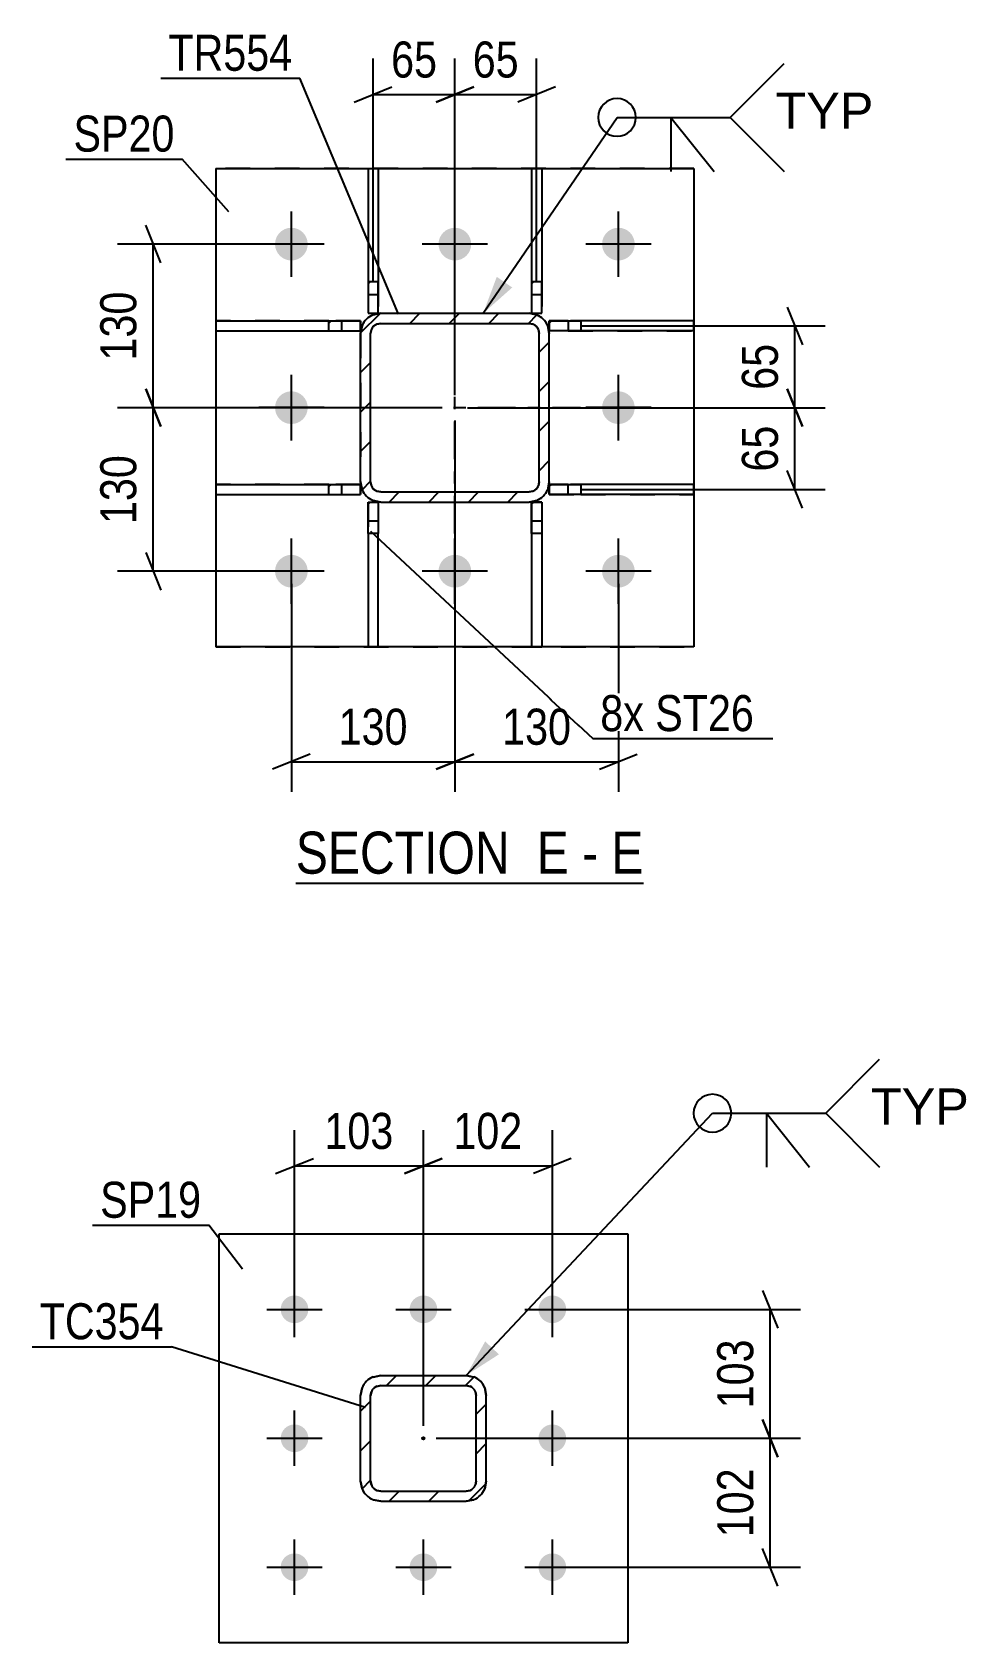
# Model space of a CAD drawing. Header units: millimetres. Extents: x -857 to 332, y -866 to -25.
# Drawn here: x -16.9 to 57.6, y -290.4 to -162.3 of the extents above; entities that cross this region are included whole.
import ezdxf

# ---------------------------------------------------------------- set-up
doc = ezdxf.new("R2010")
doc.units = ezdxf.units.MM
doc.linetypes.add('DXK_LINE_DOT2', pattern=[3.9198, 1.9599, -1.9599])
doc.linetypes.add('DXK_LINE_DOT3', pattern=[5.9187, 2.979, -0.9799, 0.9799, -0.9799])
doc.styles.add('Arial', font='ARIAL.TTF', dxfattribs={"height": 0.2})
doc.styles.add('Arial Narrow', font='ARIALN.TTF', dxfattribs={"height": 0.2})

# ---------------------------------------------------------------- blocks, each defined once
blk = doc.blocks.new('Unknown-570388934-16 - 6160')
at = {"color": 6, "linetype": 'Continuous'}
blk.add_line((4.06, -229.97), (31.71, -229.97), dxfattribs=at)
at = {"color": 0, "linetype": 'Continuous'}
for points in [[(22.17, -229.22), (22.17, -225.72), (4.06, -225.72), (4.06, -229.22)], [(25.78, -229.22), (25.78, -225.72), (23.22, -225.72), (23.22, -229.22)], [(28.1, -229.22), (28.1, -225.72), (26.83, -225.72), (26.83, -229.22)], [(31.71, -229.22), (31.71, -225.72), (29.15, -225.72), (29.15, -229.22)]]:
    blk.add_wipeout(points, dxfattribs=at)
at = {"color": 7, "linetype": 'Continuous', "style": 'Arial Narrow'}
for s, p in [('SECTION ', (4.06, -229.22)), ('E', (23.22, -229.22)), ('E', (29.15, -229.22)), ('-', (26.83, -229.22))]:
    blk.add_text(s, height=3.34, dxfattribs=at).set_placement(p)
blk = doc.blocks.new('Part-570388934-6296 - 6160')
at = {"linetype": 'Continuous'}
h = blk.add_hatch(dxfattribs=at)
h.set_pattern_fill('', scale=0.7, style=0, pattern_type=0)
h.set_pattern_definition([(45, (9.2119, -199.0844), (-1.5715, 1.5715), [])])
h.paths.add_polyline_path([(6.7, -199.08), (9.21, -199.08), (9.21, -198.28), (6.7, -198.28)])
at = {"color": 2, "linetype": 'Continuous'}
for p, q in [((-2.29, -198.28), (6.7, -198.28)), ((-2.29, -198.28), (-2.29, -199.08)), ((6.7, -198.28), (9.21, -198.28)), ((6.7, -199.08), (6.7, -198.28)), ((9.21, -198.28), (9.21, -198.28)), ((9.21, -199.08), (9.21, -198.28)), ((-2.29, -199.08), (6.7, -199.08)), ((6.7, -199.08), (9.21, -199.08)), ((9.21, -199.08), (9.21, -199.08))]:
    blk.add_line(p, q, dxfattribs=at)
at = {"color": 7, "linetype": 'DXK_LINE_DOT2'}
for p, q in [((6.7, -198.28), (-2.29, -198.28)), ((9.21, -198.28), (6.7, -198.28)), ((7.71, -199.08), (7.71, -198.28)), ((9.21, -198.28), (9.21, -199.08)), ((9.21, -198.28), (9.21, -198.28)), ((-2.29, -199.08), (7.71, -199.08)), ((7.71, -199.08), (9.21, -199.08))]:
    blk.add_line(p, q, dxfattribs=at)
blk = doc.blocks.new('Part-570388934-6270 - 6160')
at = {"linetype": 'Continuous'}
h = blk.add_hatch(dxfattribs=at)
h.set_pattern_fill('', scale=0.7, style=0, pattern_type=0)
h.set_pattern_definition([(45, (10.6122, -184.6844), (-1.5715, 1.5715), [])])
h.paths.add_polyline_path([(9.81, -184.68), (10.61, -184.68), (10.61, -182.18), (9.81, -182.18)])
at = {"color": 2, "linetype": 'Continuous'}
for p, q in [((9.81, -173.18), (9.81, -182.18)), ((9.81, -173.18), (10.61, -173.18)), ((10.61, -173.18), (10.61, -182.18)), ((9.81, -182.18), (9.81, -184.68)), ((10.61, -182.18), (9.81, -182.18)), ((10.61, -184.68), (10.61, -182.18)), ((9.81, -184.68), (9.81, -184.68)), ((9.81, -184.68), (10.61, -184.68)), ((10.61, -184.68), (10.61, -184.68))]:
    blk.add_line(p, q, dxfattribs=at)
at = {"color": 7, "linetype": 'DXK_LINE_DOT2'}
for p, q in [((9.81, -182.18), (9.81, -184.68)), ((10.61, -182.18), (10.61, -184.68)), ((9.81, -183.18), (10.61, -183.18)), ((9.81, -184.68), (10.61, -184.68))]:
    blk.add_line(p, q, dxfattribs=at)
blk = doc.blocks.new('Part-570388934-6250 - 6160')
at = {"linetype": 'Continuous'}
h = blk.add_hatch(dxfattribs=at)
h.set_pattern_fill('', scale=0.7, style=0, pattern_type=0)
h.set_pattern_definition([(45, (9.3337, -198.6967), (-1.57154, 1.57154), [])])
h.paths.add_polyline_path([(9.21, -198.08), (9.33, -198.7), (9.68, -199.22), (10.2, -199.56), (10.81, -199.68), (22.61, -199.68), (23.22, -199.56), (23.74, -199.22), (24.09, -198.7), (24.21, -198.08), (24.21, -186.28), (24.09, -185.67), (23.74, -185.15), (23.22, -184.81), (22.61, -184.68), (10.81, -184.68), (10.2, -184.81), (9.68, -185.15), (9.33, -185.67), (9.21, -186.28)])
h.paths.add_polyline_path([(10.01, -186.28), (10.07, -185.98), (10.25, -185.72), (10.51, -185.55), (10.81, -185.48), (22.61, -185.48), (22.92, -185.55), (23.18, -185.72), (23.35, -185.98), (23.41, -186.28), (23.41, -198.08), (23.35, -198.39), (23.18, -198.65), (22.92, -198.82), (22.61, -198.88), (10.81, -198.88), (10.51, -198.82), (10.25, -198.65), (10.07, -198.39), (10.01, -198.08)])
at = {"color": 7, "linetype": 'DXK_LINE_DOT3'}
for p, q in [((16.71, -202.18), (16.71, -182.18)), ((6.71, -192.18), (26.71, -192.18))]:
    blk.add_line(p, q, dxfattribs=at)
at = {"color": 7, "linetype": 'DXK_LINE_DOT2'}
for p, q in [((10.2, -184.81), (10.81, -184.68)), ((10.81, -185.48), (10.51, -185.55)), ((10.81, -184.68), (22.61, -184.68)), ((10.81, -185.48), (22.61, -185.48)), ((22.61, -184.68), (23.22, -184.81)), ((22.92, -185.55), (22.61, -185.48)), ((9.21, -186.28), (9.33, -185.67)), ((9.21, -186.28), (9.21, -198.08)), ((10.07, -185.98), (10.01, -186.28)), ((10.01, -198.08), (10.01, -186.28)), ((23.41, -186.28), (23.35, -185.98)), ((23.41, -198.08), (23.41, -186.28)), ((24.09, -185.67), (24.21, -186.28)), ((24.21, -198.08), (24.21, -186.28)), ((9.33, -198.7), (9.21, -198.08)), ((10.01, -198.08), (10.07, -198.39)), ((23.35, -198.39), (23.41, -198.08)), ((24.21, -198.08), (24.09, -198.7)), ((10.81, -199.68), (10.2, -199.56)), ((10.51, -198.82), (10.81, -198.88)), ((10.81, -198.88), (22.61, -198.88)), ((10.81, -199.68), (22.61, -199.68)), ((22.61, -198.88), (22.92, -198.82)), ((23.22, -199.56), (22.61, -199.68))]:
    blk.add_line(p, q, dxfattribs=at)
at = {"color": 2, "linetype": 'Continuous'}
for p, q in [((10.81, -184.68), (10.2, -184.81)), ((10.51, -185.55), (10.81, -185.48)), ((10.81, -184.68), (10.81, -184.68)), ((10.81, -184.68), (22.61, -184.68)), ((10.81, -185.48), (10.81, -185.48)), ((10.81, -185.48), (22.61, -185.48)), ((22.61, -184.68), (22.61, -184.68)), ((23.22, -184.81), (22.61, -184.68)), ((22.61, -185.48), (22.61, -185.48)), ((22.61, -185.48), (22.92, -185.55)), ((9.33, -185.67), (9.21, -186.28)), ((9.21, -186.28), (9.21, -186.28)), ((9.21, -198.08), (9.21, -186.28)), ((10.01, -186.28), (10.07, -185.98)), ((10.01, -186.28), (10.01, -186.28)), ((10.01, -198.08), (10.01, -186.28)), ((23.35, -185.98), (23.41, -186.28)), ((23.41, -186.28), (23.41, -186.28)), ((23.41, -198.08), (23.41, -186.28)), ((24.21, -186.28), (24.09, -185.67)), ((24.21, -186.28), (24.21, -186.28)), ((24.21, -198.08), (24.21, -186.28)), ((9.21, -198.08), (9.21, -198.08)), ((9.21, -198.08), (9.33, -198.7)), ((10.01, -198.08), (10.01, -198.08)), ((10.07, -198.39), (10.01, -198.08)), ((23.41, -198.08), (23.35, -198.39)), ((23.41, -198.08), (23.41, -198.08)), ((24.09, -198.7), (24.21, -198.08)), ((24.21, -198.08), (24.21, -198.08)), ((10.2, -199.56), (10.81, -199.68)), ((10.81, -198.88), (10.51, -198.82)), ((10.81, -198.88), (10.81, -198.88)), ((10.81, -198.88), (22.61, -198.88)), ((10.81, -199.68), (10.81, -199.68)), ((10.81, -199.68), (22.61, -199.68)), ((22.92, -198.82), (22.61, -198.88)), ((22.61, -198.88), (22.61, -198.88)), ((22.61, -199.68), (23.22, -199.56)), ((22.61, -199.68), (22.61, -199.68))]:
    blk.add_line(p, q, dxfattribs=at)
at = {"color": 7, "linetype": 'DXK_LINE_DOT2'}
for centre, radius, start, end in [((10.81, -186.28), 1.6, 112.5, 157.5), ((10.81, -186.28), 0.8, 112.5, 157.5), ((22.61, -186.28), 0.8, 22.5, 67.5), ((22.61, -186.28), 1.6, 22.5, 67.5), ((10.81, -198.08), 0.8, 202.5, 247.5), ((22.61, -198.08), 0.8, 292.5, 337.5), ((10.81, -198.08), 1.6, 202.5, 247.5), ((22.61, -198.08), 1.6, 292.5, 337.5)]:
    blk.add_arc(centre, radius, start, end, dxfattribs=at)
at = {"color": 2, "linetype": 'Continuous'}
for centre, radius, start, end in [((10.81, -186.28), 1.6, 112.5, 157.5), ((10.81, -186.28), 0.8, 112.5, 157.5), ((22.61, -186.28), 0.8, 22.5, 67.5), ((22.61, -186.28), 1.6, 22.5, 67.5), ((10.81, -198.08), 0.8, 202.5, 247.5), ((22.61, -198.08), 0.8, 292.5, 337.5), ((10.81, -198.08), 1.6, 202.5, 247.5), ((22.61, -198.08), 1.6, 292.5, 337.5)]:
    blk.add_arc(centre, radius, start, end, dxfattribs=at)
blk = doc.blocks.new('Part-570388934-6260 - 6160')
at = {"linetype": 'Continuous'}
h = blk.add_hatch(dxfattribs=at)
h.set_pattern_fill('', scale=0.7, style=0, pattern_type=0)
h.set_pattern_definition([(45, (10.6122, -202.1925), (-1.5715, 1.5715), [])])
h.paths.add_polyline_path([(9.81, -202.19), (10.61, -202.19), (10.61, -199.68), (9.81, -199.68)])
at = {"color": 2, "linetype": 'Continuous'}
for p, q in [((9.81, -199.68), (9.81, -199.68)), ((9.81, -202.19), (9.81, -199.68)), ((9.81, -199.68), (10.61, -199.68)), ((10.61, -199.68), (10.61, -199.68)), ((10.61, -199.68), (10.61, -202.19)), ((9.81, -202.19), (9.81, -211.18)), ((10.61, -202.19), (9.81, -202.19)), ((10.61, -211.18), (10.61, -202.19)), ((9.81, -211.18), (10.61, -211.18))]:
    blk.add_line(p, q, dxfattribs=at)
at = {"color": 7, "linetype": 'DXK_LINE_DOT2'}
for p, q in [((9.81, -199.68), (9.81, -202.19)), ((9.81, -199.68), (10.61, -199.68)), ((10.61, -199.68), (10.61, -202.19)), ((9.81, -201.18), (10.61, -201.18))]:
    blk.add_line(p, q, dxfattribs=at)
blk = doc.blocks.new('Part-570388934-6265 - 6160')
at = {"linetype": 'Continuous'}
h = blk.add_hatch(dxfattribs=at)
h.set_pattern_fill('', scale=0.7, style=0, pattern_type=0)
h.set_pattern_definition([(45, (23.6116, -202.1925), (-1.5715, 1.5715), [])])
h.paths.add_polyline_path([(22.81, -202.19), (23.61, -202.19), (23.61, -199.68), (22.81, -199.68)])
at = {"color": 2, "linetype": 'Continuous'}
for p, q in [((22.81, -199.68), (22.81, -199.68)), ((22.81, -202.19), (22.81, -199.68)), ((22.81, -199.68), (23.61, -199.68)), ((23.61, -199.68), (23.61, -199.68)), ((23.61, -199.68), (23.61, -202.19)), ((22.81, -202.19), (22.81, -211.18)), ((23.61, -202.19), (22.81, -202.19)), ((23.61, -202.19), (23.61, -211.18)), ((22.81, -211.18), (23.61, -211.18))]:
    blk.add_line(p, q, dxfattribs=at)
at = {"color": 7, "linetype": 'DXK_LINE_DOT2'}
for p, q in [((23.61, -199.68), (22.81, -199.68)), ((22.81, -199.68), (22.81, -201.18)), ((23.61, -199.68), (23.61, -202.19)), ((22.81, -201.18), (23.61, -201.18)), ((22.81, -201.18), (22.81, -202.19))]:
    blk.add_line(p, q, dxfattribs=at)
blk = doc.blocks.new('Part-570388934-6275 - 6160')
at = {"linetype": 'Continuous'}
h = blk.add_hatch(dxfattribs=at)
h.set_pattern_fill('', scale=0.7, style=0, pattern_type=0)
h.set_pattern_definition([(45, (23.6116, -184.6844), (-1.5715, 1.5715), [])])
h.paths.add_polyline_path([(22.81, -184.68), (23.61, -184.68), (23.61, -182.18), (22.81, -182.18)])
at = {"color": 2, "linetype": 'Continuous'}
for p, q in [((22.81, -173.18), (22.81, -182.18)), ((22.81, -173.18), (23.61, -173.18)), ((23.61, -173.18), (23.61, -182.18)), ((22.81, -182.18), (22.81, -184.68)), ((23.61, -182.18), (22.81, -182.18)), ((23.61, -184.68), (23.61, -182.18)), ((22.81, -184.68), (22.81, -184.68)), ((22.81, -184.68), (23.61, -184.68)), ((23.61, -184.68), (23.61, -184.68))]:
    blk.add_line(p, q, dxfattribs=at)
at = {"color": 7, "linetype": 'DXK_LINE_DOT2'}
for p, q in [((22.81, -182.18), (22.81, -184.68)), ((23.61, -182.18), (23.61, -184.68)), ((22.81, -183.18), (23.61, -183.18)), ((22.81, -184.68), (23.61, -184.68))]:
    blk.add_line(p, q, dxfattribs=at)
blk = doc.blocks.new('Part-570388934-6301 - 6160')
at = {"linetype": 'Continuous'}
h = blk.add_hatch(dxfattribs=at)
h.set_pattern_fill('', scale=0.7, style=0, pattern_type=0)
h.set_pattern_definition([(45, (9.2119, -186.0844), (-1.5715, 1.5715), [])])
h.paths.add_polyline_path([(6.7, -186.08), (9.21, -186.08), (9.21, -185.28), (6.7, -185.28)])
at = {"color": 2, "linetype": 'Continuous'}
for p, q in [((-2.29, -185.28), (6.7, -185.28)), ((-2.29, -185.28), (-2.29, -186.08)), ((6.7, -185.28), (9.21, -185.28)), ((6.7, -186.08), (6.7, -185.28)), ((9.21, -185.28), (9.21, -185.28)), ((9.21, -186.08), (9.21, -185.28)), ((-2.29, -186.08), (6.7, -186.08)), ((6.7, -186.08), (9.21, -186.08)), ((9.21, -186.08), (9.21, -186.08))]:
    blk.add_line(p, q, dxfattribs=at)
at = {"color": 7, "linetype": 'DXK_LINE_DOT2'}
for p, q in [((6.7, -185.28), (-2.29, -185.28)), ((9.21, -185.28), (6.7, -185.28)), ((7.71, -186.08), (7.71, -185.28)), ((9.21, -185.28), (9.21, -186.08)), ((9.21, -185.28), (9.21, -185.28)), ((-2.29, -186.08), (7.71, -186.08)), ((7.71, -186.08), (9.21, -186.08))]:
    blk.add_line(p, q, dxfattribs=at)
blk = doc.blocks.new('Part-570388934-6306 - 6160')
at = {"linetype": 'Continuous'}
h = blk.add_hatch(dxfattribs=at)
h.set_pattern_fill('', scale=0.7, style=0, pattern_type=0)
h.set_pattern_definition([(45, (26.7195, -199.0844), (-1.5715, 1.5715), [])])
h.paths.add_polyline_path([(24.21, -199.08), (26.72, -199.08), (26.72, -198.28), (24.21, -198.28)])
at = {"color": 2, "linetype": 'Continuous'}
for p, q in [((24.21, -198.28), (24.21, -198.28)), ((24.21, -199.08), (24.21, -198.28)), ((24.21, -198.28), (26.72, -198.28)), ((35.71, -198.28), (26.72, -198.28)), ((26.72, -198.28), (26.72, -199.08)), ((35.71, -199.08), (35.71, -198.28)), ((24.21, -199.08), (24.21, -199.08)), ((26.72, -199.08), (24.21, -199.08)), ((35.71, -199.08), (26.72, -199.08))]:
    blk.add_line(p, q, dxfattribs=at)
at = {"color": 7, "linetype": 'DXK_LINE_DOT2'}
for p, q in [((25.71, -198.28), (24.21, -198.28)), ((24.21, -198.28), (24.21, -199.08)), ((25.71, -199.08), (25.71, -198.28)), ((35.71, -198.28), (25.71, -198.28)), ((24.21, -199.08), (26.72, -199.08)), ((26.72, -199.08), (35.71, -199.08))]:
    blk.add_line(p, q, dxfattribs=at)
blk = doc.blocks.new('Part-570388934-6311 - 6160')
at = {"linetype": 'Continuous'}
h = blk.add_hatch(dxfattribs=at)
h.set_pattern_fill('', scale=0.7, style=0, pattern_type=0)
h.set_pattern_definition([(45, (26.7197, -186.0844), (-1.5715, 1.5715), [])])
h.paths.add_polyline_path([(24.21, -186.08), (26.72, -186.08), (26.72, -185.28), (24.21, -185.28)])
at = {"color": 2, "linetype": 'Continuous'}
for p, q in [((24.21, -185.28), (24.21, -185.28)), ((24.21, -186.08), (24.21, -185.28)), ((24.21, -185.28), (26.72, -185.28)), ((35.71, -185.28), (26.72, -185.28)), ((26.72, -185.28), (26.72, -186.08)), ((35.71, -186.08), (35.71, -185.28)), ((24.21, -186.08), (24.21, -186.08)), ((26.72, -186.08), (24.21, -186.08)), ((35.71, -186.08), (26.72, -186.08))]:
    blk.add_line(p, q, dxfattribs=at)
at = {"color": 7, "linetype": 'DXK_LINE_DOT2'}
for p, q in [((25.71, -185.28), (24.21, -185.28)), ((24.21, -185.28), (24.21, -186.08)), ((25.71, -185.28), (25.71, -186.08)), ((35.71, -185.28), (25.71, -185.28)), ((25.71, -186.08), (24.21, -186.08)), ((25.71, -186.08), (35.71, -186.08))]:
    blk.add_line(p, q, dxfattribs=at)
blk = doc.blocks.new('Bolt-570388934-6333 - 6160')
at = {"linetype": 'Continuous'}
for points in [[(2.41, -179.18, -1), (5.01, -179.18, -1)], [(15.41, -179.18, -1), (18.01, -179.18, -1)], [(28.41, -179.18, -1), (31.01, -179.18, -1)], [(2.41, -192.18, -1), (5.01, -192.18, -1)], [(28.41, -192.18, -1), (31.01, -192.18, -1)], [(2.41, -205.18, -1), (5.01, -205.18, -1)], [(15.41, -205.18, -1), (18.01, -205.18, -1)], [(28.41, -205.18, -1), (31.01, -205.18, -1)]]:
    blk.add_hatch(color=1, dxfattribs=at).paths.add_polyline_path(points)
at = {"color": 1, "linetype": 'Continuous'}
for p, q in [((3.71, -181.78), (3.71, -176.58)), ((16.71, -181.78), (16.71, -176.58)), ((29.71, -181.78), (29.71, -176.58)), ((6.31, -179.18), (1.11, -179.18)), ((19.31, -179.18), (14.11, -179.18)), ((32.31, -179.18), (27.11, -179.18)), ((3.71, -194.78), (3.71, -189.58)), ((29.71, -194.78), (29.71, -189.58)), ((6.31, -192.18), (1.11, -192.18)), ((32.31, -192.18), (27.11, -192.18)), ((3.71, -207.78), (3.71, -202.58)), ((16.71, -207.78), (16.71, -202.58)), ((29.71, -207.78), (29.71, -202.58)), ((6.31, -205.18), (1.11, -205.18)), ((19.31, -205.18), (14.11, -205.18)), ((32.31, -205.18), (27.11, -205.18))]:
    blk.add_line(p, q, dxfattribs=at)
blk = doc.blocks.new('Part-570388934-6369 - 6160')
at = {"color": 2, "linetype": 'Continuous'}
for p, q in [((-2.29, -173.18), (-2.29, -211.18)), ((-2.29, -173.18), (35.71, -173.18)), ((35.71, -173.18), (35.71, -211.18)), ((-2.29, -211.18), (-2.29, -211.18)), ((35.71, -211.18), (-2.29, -211.18)), ((35.71, -211.18), (35.71, -211.18))]:
    blk.add_line(p, q, dxfattribs=at)
at = {"color": 7, "linetype": 'DXK_LINE_DOT2'}
for p, q in [((-2.29, -173.18), (-2.29, -173.18)), ((35.71, -173.18), (-2.29, -173.18)), ((35.71, -173.18), (35.71, -173.18)), ((-2.29, -211.18), (35.71, -211.18))]:
    blk.add_line(p, q, dxfattribs=at)
blk = doc.blocks.new('Part-570388934-5877 - 5722')
at = {"linetype": 'Continuous'}
h = blk.add_hatch(dxfattribs=at)
h.set_pattern_fill('', scale=0.7, style=0, pattern_type=0)
h.set_pattern_definition([(45, (9.3329, -278.1165), (-1.57154, 1.57154), [])])
h.paths.add_polyline_path([(9.21, -277.5), (9.33, -278.12), (9.68, -278.64), (10.2, -278.98), (10.81, -279.1), (17.61, -279.1), (18.22, -278.98), (18.74, -278.64), (19.09, -278.12), (19.21, -277.5), (19.21, -270.7), (19.09, -270.09), (18.74, -269.57), (18.22, -269.23), (17.61, -269.1), (10.81, -269.1), (10.2, -269.23), (9.68, -269.57), (9.33, -270.09), (9.21, -270.7)])
h.paths.add_polyline_path([(10.01, -270.7), (10.07, -270.4), (10.25, -270.14), (10.5, -269.97), (10.81, -269.9), (17.61, -269.9), (17.92, -269.97), (18.18, -270.14), (18.35, -270.4), (18.41, -270.7), (18.41, -277.5), (18.35, -277.81), (18.18, -278.07), (17.92, -278.24), (17.61, -278.3), (10.81, -278.3), (10.5, -278.24), (10.25, -278.07), (10.07, -277.81), (10.01, -277.5)])
blk.add_hatch(color=30, dxfattribs=at).paths.add_polyline_path([(14.21, -274.2, -1), (14.21, -274, -1)])
at = {"color": 7, "linetype": 'DXK_LINE_DOT2'}
for p, q in [((9.21, -270.7), (9.33, -270.09)), ((10.2, -269.23), (10.81, -269.1)), ((10.81, -269.9), (10.5, -269.97)), ((10.81, -269.1), (17.61, -269.1)), ((10.81, -269.9), (17.61, -269.9)), ((17.61, -269.1), (18.22, -269.23)), ((17.92, -269.97), (17.61, -269.9)), ((19.09, -270.09), (19.21, -270.7)), ((9.21, -277.5), (9.21, -270.7)), ((10.07, -270.4), (10.01, -270.7)), ((10.01, -277.5), (10.01, -270.7)), ((18.41, -270.7), (18.35, -270.4)), ((18.41, -277.5), (18.41, -270.7)), ((19.21, -277.5), (19.21, -270.7)), ((9.33, -278.12), (9.21, -277.5)), ((10.01, -277.5), (10.07, -277.81)), ((18.35, -277.81), (18.41, -277.5)), ((19.21, -277.5), (19.09, -278.12)), ((10.81, -279.1), (10.2, -278.98)), ((10.5, -278.24), (10.81, -278.3)), ((10.81, -278.3), (17.61, -278.3)), ((17.61, -278.3), (17.92, -278.24)), ((18.22, -278.98), (17.61, -279.1)), ((10.81, -279.1), (17.61, -279.1))]:
    blk.add_line(p, q, dxfattribs=at)
at = {"color": 2, "linetype": 'Continuous'}
for p, q in [((9.33, -270.09), (9.21, -270.7)), ((10.81, -269.1), (10.2, -269.23)), ((10.5, -269.97), (10.81, -269.9)), ((10.81, -269.1), (17.61, -269.1)), ((10.81, -269.9), (17.61, -269.9)), ((18.22, -269.23), (17.61, -269.1)), ((17.61, -269.9), (17.92, -269.97)), ((19.21, -270.7), (19.09, -270.09)), ((9.21, -277.5), (9.21, -270.7)), ((10.01, -270.7), (10.07, -270.4)), ((10.01, -277.5), (10.01, -270.7)), ((18.35, -270.4), (18.41, -270.7)), ((18.41, -277.5), (18.41, -270.7)), ((19.21, -277.5), (19.21, -270.7)), ((9.21, -277.5), (9.33, -278.12)), ((10.07, -277.81), (10.01, -277.5)), ((18.41, -277.5), (18.35, -277.81)), ((19.09, -278.12), (19.21, -277.5)), ((10.2, -278.98), (10.81, -279.1)), ((10.81, -278.3), (10.5, -278.24)), ((10.81, -278.3), (17.61, -278.3)), ((17.92, -278.24), (17.61, -278.3)), ((17.61, -279.1), (18.22, -278.98)), ((10.81, -279.1), (17.61, -279.1))]:
    blk.add_line(p, q, dxfattribs=at)
at = {"color": 7, "linetype": 'DXK_LINE_DOT3'}
blk.add_line((14.21, -274.1), (14.21, -274.1), dxfattribs=at)
at = {"color": 30, "linetype": 'DXK_LINE_DOT3'}
blk.add_line((14.21, -274.1), (14.21, -274.1), dxfattribs=at)
at = {"color": 30, "linetype": 'Continuous'}
blk.add_circle((14.21, -274.1), 0.1, dxfattribs=at)
at = {"color": 7, "linetype": 'DXK_LINE_DOT2'}
for centre, radius, start, end in [((10.81, -270.7), 1.6, 112.5, 157.5), ((10.81, -270.7), 0.8, 112.5, 157.5), ((17.61, -270.7), 0.8, 22.5, 67.5), ((17.61, -270.7), 1.6, 22.5, 67.5), ((10.81, -277.5), 1.6, 202.5, 247.5), ((10.81, -277.5), 0.8, 202.5, 247.5), ((17.61, -277.5), 0.8, 292.5, 337.5), ((17.61, -277.5), 1.6, 292.5, 337.5)]:
    blk.add_arc(centre, radius, start, end, dxfattribs=at)
at = {"color": 2, "linetype": 'Continuous'}
for centre, radius, start, end in [((10.81, -270.7), 1.6, 112.5, 157.5), ((10.81, -270.7), 0.8, 112.5, 157.5), ((17.61, -270.7), 0.8, 22.5, 67.5), ((17.61, -270.7), 1.6, 22.5, 67.5), ((10.81, -277.5), 1.6, 202.5, 247.5), ((10.81, -277.5), 0.8, 202.5, 247.5), ((17.61, -277.5), 0.8, 292.5, 337.5), ((17.61, -277.5), 1.6, 292.5, 337.5)]:
    blk.add_arc(centre, radius, start, end, dxfattribs=at)
blk = doc.blocks.new('Part-570388934-5745 - 5722')
at = {"color": 2, "linetype": 'Continuous'}
for p, q in [((-2.04, -290.35), (-2.04, -257.85)), ((-2.04, -257.85), (30.46, -257.85)), ((30.46, -257.85), (30.46, -290.35)), ((30.46, -290.35), (-2.04, -290.35))]:
    blk.add_line(p, q, dxfattribs=at)
blk = doc.blocks.new('Bolt-570388934-5815 - 5722')
at = {"linetype": 'Continuous'}
for points in [[(2.86, -263.85, -1), (5.06, -263.85, -1)], [(13.11, -263.85, -1), (15.31, -263.85, -1)], [(23.36, -263.85, -1), (25.56, -263.85, -1)], [(2.86, -274.1, -1), (5.06, -274.1, -1)], [(23.36, -274.1, -1), (25.56, -274.1, -1)], [(2.86, -284.35, -1), (5.06, -284.35, -1)], [(13.11, -284.35, -1), (15.31, -284.35, -1)], [(23.36, -284.35, -1), (25.56, -284.35, -1)]]:
    blk.add_hatch(color=1, dxfattribs=at).paths.add_polyline_path(points)
at = {"color": 1, "linetype": 'Continuous'}
for p, q in [((3.96, -266.05), (3.96, -261.65)), ((14.21, -266.05), (14.21, -261.65)), ((24.46, -266.05), (24.46, -261.65)), ((1.76, -263.85), (6.16, -263.85)), ((12.01, -263.85), (16.41, -263.85)), ((22.26, -263.85), (26.66, -263.85)), ((3.96, -276.3), (3.96, -271.9)), ((24.46, -276.3), (24.46, -271.9)), ((1.76, -274.1), (6.16, -274.1)), ((22.26, -274.1), (26.66, -274.1)), ((3.96, -286.55), (3.96, -282.15)), ((14.21, -286.55), (14.21, -282.15)), ((24.46, -286.55), (24.46, -282.15)), ((1.76, -284.35), (6.16, -284.35)), ((12.01, -284.35), (16.41, -284.35)), ((22.26, -284.35), (26.66, -284.35))]:
    blk.add_line(p, q, dxfattribs=at)
blk = doc.blocks.new('StraightDimension-570388934-6583 - 6160')
at = {"color": 7, "linetype": 'Continuous'}
for p, q in [((16.71, -193.19), (16.71, -222.72)), ((29.71, -206.18), (29.71, -222.72)), ((18.21, -219.72), (15.21, -220.92)), ((28.21, -220.92), (31.21, -219.72)), ((16.71, -220.32), (29.71, -220.32))]:
    blk.add_line(p, q, dxfattribs=at)
at = {"color": 0}
blk.add_wipeout([(26.56, -219.57), (26.56, -215.37), (19.87, -215.37), (19.87, -219.57)], dxfattribs=at)
at = {"color": 3, "style": 'Arial Narrow'}
blk.add_text('130', height=2.863, dxfattribs=at).set_placement((20.47, -218.97))
blk = doc.blocks.new('StraightDimension-570388934-6578 - 6160')
at = {"color": 7, "linetype": 'Continuous'}
for p, q in [((16.71, -191.19), (16.71, -164.44)), ((23.21, -182.18), (23.21, -164.44)), ((15.21, -167.89), (18.21, -166.69)), ((16.71, -167.29), (23.21, -167.29)), ((24.71, -166.69), (21.71, -167.89))]:
    blk.add_line(p, q, dxfattribs=at)
at = {"color": 0}
blk.add_wipeout([(22.39, -166.54), (22.39, -162.34), (17.53, -162.34), (17.53, -166.54)], dxfattribs=at)
at = {"color": 3, "style": 'Arial Narrow'}
blk.add_text('65', height=2.863, dxfattribs=at).set_placement((18.13, -165.94))
blk = doc.blocks.new('StraightDimension-570388934-6569 - 6160')
at = {"color": 7, "linetype": 'Continuous'}
for p, q in [((-6.67, -180.68), (-7.87, -177.68)), ((2.71, -179.18), (-10.12, -179.18)), ((-7.27, -192.19), (-7.27, -179.18)), ((-7.87, -190.69), (-6.67, -193.69)), ((15.71, -192.19), (-10.12, -192.19))]:
    blk.add_line(p, q, dxfattribs=at)
at = {"color": 0}
blk.add_wipeout([(-8.02, -182.34), (-12.22, -182.34), (-12.22, -189.03), (-8.02, -189.03)], dxfattribs=at)
at = {"color": 3, "style": 'Arial Narrow'}
blk.add_text('130', height=2.863, rotation=90.0002, dxfattribs=at).set_placement((-8.62, -188.43))
blk = doc.blocks.new('StraightDimension-570388934-6602 - 6160')
at = {"color": 7, "linetype": 'Continuous'}
for p, q in [((43.14, -190.69), (44.34, -193.69)), ((17.71, -192.19), (46.14, -192.19)), ((43.74, -198.68), (43.74, -192.19)), ((44.34, -200.18), (43.14, -197.18)), ((26.71, -198.68), (46.14, -198.68))]:
    blk.add_line(p, q, dxfattribs=at)
at = {"color": 0}
blk.add_wipeout([(42.99, -193.01), (38.79, -193.01), (38.79, -197.86), (42.99, -197.86)], dxfattribs=at)
at = {"color": 3, "style": 'Arial Narrow'}
blk.add_text('65', height=2.863, rotation=90.0002, dxfattribs=at).set_placement((42.39, -197.26))
blk = doc.blocks.new('StraightDimension-570388934-6565 - 6160')
at = {"color": 7, "linetype": 'Continuous'}
for p, q in [((-6.67, -193.69), (-7.87, -190.69)), ((15.71, -192.19), (-10.12, -192.19)), ((-7.27, -205.18), (-7.27, -192.19)), ((-7.87, -203.68), (-6.67, -206.68)), ((2.71, -205.18), (-10.12, -205.18))]:
    blk.add_line(p, q, dxfattribs=at)
at = {"color": 0}
blk.add_wipeout([(-8.02, -195.34), (-12.22, -195.34), (-12.22, -202.03), (-8.02, -202.03)], dxfattribs=at)
at = {"color": 3, "style": 'Arial Narrow'}
blk.add_text('130', height=2.863, rotation=90.0002, dxfattribs=at).set_placement((-8.62, -201.43))
blk = doc.blocks.new('StraightDimension-570388934-6574 - 6160')
at = {"color": 7, "linetype": 'Continuous'}
for p, q in [((10.21, -182.18), (10.21, -164.44)), ((16.71, -191.19), (16.71, -164.44)), ((8.71, -167.89), (11.71, -166.69)), ((10.21, -167.29), (16.71, -167.29)), ((18.21, -166.69), (15.21, -167.89))]:
    blk.add_line(p, q, dxfattribs=at)
at = {"color": 0}
blk.add_wipeout([(15.89, -166.54), (15.89, -162.34), (11.04, -162.34), (11.04, -166.54)], dxfattribs=at)
at = {"color": 3, "style": 'Arial Narrow'}
blk.add_text('65', height=2.863, dxfattribs=at).set_placement((11.64, -165.94))
blk = doc.blocks.new('StraightDimension-570388934-6590 - 6160')
at = {"color": 7, "linetype": 'Continuous'}
for p, q in [((16.71, -193.19), (16.71, -222.72)), ((3.71, -206.18), (3.71, -222.72)), ((5.21, -219.72), (2.21, -220.92)), ((15.21, -220.92), (18.21, -219.72)), ((3.71, -220.32), (16.71, -220.32))]:
    blk.add_line(p, q, dxfattribs=at)
at = {"color": 0}
blk.add_wipeout([(13.56, -219.57), (13.56, -215.37), (6.87, -215.37), (6.87, -219.57)], dxfattribs=at)
at = {"color": 3, "style": 'Arial Narrow'}
blk.add_text('130', height=2.863, dxfattribs=at).set_placement((7.47, -218.97))
blk = doc.blocks.new('StraightDimension-570388934-6598 - 6160')
at = {"color": 7, "linetype": 'Continuous'}
for p, q in [((43.14, -184.18), (44.34, -187.18)), ((26.71, -185.68), (46.14, -185.68)), ((43.74, -192.19), (43.74, -185.68)), ((44.34, -193.69), (43.14, -190.69)), ((17.71, -192.19), (46.14, -192.19))]:
    blk.add_line(p, q, dxfattribs=at)
at = {"color": 0}
blk.add_wipeout([(42.99, -186.51), (38.79, -186.51), (38.79, -191.36), (42.99, -191.36)], dxfattribs=at)
at = {"color": 3, "style": 'Arial Narrow'}
blk.add_text('65', height=2.863, rotation=90.0002, dxfattribs=at).set_placement((42.39, -190.76))
blk = doc.blocks.new('StraightDimension-570388934-6100 - 5722')
at = {"color": 7, "linetype": 'Continuous'}
for p, q in [((3.96, -262.85), (3.96, -249.6)), ((14.21, -273.1), (14.21, -249.6)), ((2.46, -253.05), (5.46, -251.85)), ((15.71, -251.85), (12.71, -253.05)), ((3.96, -252.45), (14.21, -252.45))]:
    blk.add_line(p, q, dxfattribs=at)
at = {"color": 0}
blk.add_wipeout([(12.43, -251.7), (12.43, -247.5), (5.74, -247.5), (5.74, -251.7)], dxfattribs=at)
at = {"color": 3, "style": 'Arial Narrow'}
blk.add_text('103', height=2.863, dxfattribs=at).set_placement((6.34, -251.1))
blk = doc.blocks.new('StraightDimension-570388934-6111 - 5722')
at = {"color": 7, "linetype": 'Continuous'}
for p, q in [((14.21, -273.1), (14.21, -249.6)), ((24.46, -262.85), (24.46, -249.6)), ((12.71, -253.05), (15.71, -251.85)), ((25.96, -251.85), (22.96, -253.05)), ((14.21, -252.45), (24.46, -252.45))]:
    blk.add_line(p, q, dxfattribs=at)
at = {"color": 0}
blk.add_wipeout([(22.68, -251.7), (22.68, -247.5), (15.99, -247.5), (15.99, -251.7)], dxfattribs=at)
at = {"color": 3, "style": 'Arial Narrow'}
blk.add_text('102', height=2.863, dxfattribs=at).set_placement((16.59, -251.1))
blk = doc.blocks.new('StraightDimension-570388934-6123 - 5722')
at = {"color": 7, "linetype": 'Continuous'}
for p, q in [((41.18, -272.6), (42.38, -275.6)), ((15.21, -274.1), (44.18, -274.1)), ((41.78, -284.35), (41.78, -274.1)), ((42.38, -285.85), (41.18, -282.85)), ((25.46, -284.35), (44.18, -284.35))]:
    blk.add_line(p, q, dxfattribs=at)
at = {"color": 0}
blk.add_wipeout([(41.03, -275.89), (36.83, -275.89), (36.83, -282.57), (41.03, -282.57)], dxfattribs=at)
at = {"color": 3, "style": 'Arial Narrow'}
blk.add_text('102', height=2.863, rotation=90.0002, dxfattribs=at).set_placement((40.43, -281.97))
blk = doc.blocks.new('StraightDimension-570388934-6134 - 5722')
at = {"color": 7, "linetype": 'Continuous'}
for p, q in [((41.18, -262.35), (42.38, -265.35)), ((25.46, -263.85), (44.18, -263.85)), ((41.78, -274.1), (41.78, -263.85)), ((42.38, -275.6), (41.18, -272.6)), ((15.21, -274.1), (44.18, -274.1))]:
    blk.add_line(p, q, dxfattribs=at)
at = {"color": 0}
blk.add_wipeout([(41.03, -265.64), (36.83, -265.64), (36.83, -272.32), (41.03, -272.32)], dxfattribs=at)
at = {"color": 3, "style": 'Arial Narrow'}
blk.add_text('103', height=2.863, rotation=90.0002, dxfattribs=at).set_placement((40.43, -271.72))
blk = doc.blocks.new('Mark-570388934-6246 - 6160')
at = {"color": 0}
blk.add_wipeout([(3.79, -165.4), (3.79, -162.4), (-6.07, -162.4), (-6.07, -165.4)], dxfattribs=at)
blk.add_wipeout([(3.79, -165.4), (3.79, -162.4), (-6.07, -162.4), (-6.07, -165.4)], dxfattribs=at)
at = {"color": 30, "linetype": 'Continuous'}
for p in [(-6.67, -166), (12.24, -184.74)]:
    blk.add_line(p, (4.39, -166), dxfattribs=at)
at = {"color": 3, "style": 'Arial Narrow'}
blk.add_text('TR554', height=2.863, dxfattribs=at).set_placement((-6.07, -165.4))
blk = doc.blocks.new('Mark-570388934-6365 - 6160')
at = {"color": 0}
blk.add_wipeout([(-5.57, -171.83), (-5.57, -168.83), (-13.61, -168.83), (-13.61, -171.83)], dxfattribs=at)
blk.add_wipeout([(-5.57, -171.83), (-5.57, -168.83), (-13.61, -168.83), (-13.61, -171.83)], dxfattribs=at)
at = {"color": 30, "linetype": 'Continuous'}
for p in [(-14.21, -172.43), (-1.25, -176.61)]:
    blk.add_line(p, (-4.97, -172.43), dxfattribs=at)
at = {"color": 3, "style": 'Arial Narrow'}
blk.add_text('SP20', height=2.863, dxfattribs=at).set_placement((-13.61, -171.83))
blk = doc.blocks.new('MarkSet-570388934-6633 - 6160')
at = {"color": 0}
for points in [[(31.74, -217.89), (31.74, -214.89), (28.27, -214.89), (28.27, -217.89)], [(40.49, -217.89), (40.49, -214.89), (32.64, -214.89), (32.64, -217.89)]]:
    blk.add_wipeout(points, dxfattribs=at)
for points in [[(31.74, -217.89), (31.74, -214.89), (28.27, -214.89), (28.27, -217.89)], [(40.49, -217.89), (40.49, -214.89), (32.64, -214.89), (32.64, -217.89)]]:
    blk.add_wipeout(points, dxfattribs=at)
at = {"color": 30, "linetype": 'Continuous'}
for p, q in [((10, -202.01), (27.67, -218.49)), ((27.67, -218.49), (41.99, -218.49))]:
    blk.add_line(p, q, dxfattribs=at)
at = {"color": 3, "style": 'Arial Narrow'}
for s, p in [('8x', (28.27, -217.89)), ('ST26', (32.64, -217.89))]:
    blk.add_text(s, height=2.863, dxfattribs=at).set_placement(p)
blk = doc.blocks.new('WeldMark-570388934-6607 - 6160')
at = {"linetype": 'Continuous'}
blk.add_hatch(color=30, dxfattribs=at).paths.add_polyline_path([(21.27, -182.63), (18.96, -184.68), (20.04, -181.78)])
at = {"color": 30, "linetype": 'Continuous'}
for p, q in [((18.96, -184.68), (29.6, -169.11)), ((29.6, -169.11), (38.6, -169.11))]:
    blk.add_line(p, q, dxfattribs=at)
at = {"color": 3, "linetype": 'Continuous'}
for q in [(37.32, -173.4), (33.89, -173.4)]:
    blk.add_line((33.89, -169.11), q, dxfattribs=at)
for start, end in [(90, 270), (270, 90)]:
    blk.add_arc((29.6, -169.11), 1.5, start, end, dxfattribs=at)
at = {"color": 0, "linetype": 'Continuous'}
blk.add_wipeout([(49.98, -170.01), (49.98, -167.01), (42.2, -167.01), (42.2, -170.01)], dxfattribs=at)
blk.add_wipeout([(49.98, -170.01), (49.98, -167.01), (42.2, -167.01), (42.2, -170.01)], dxfattribs=at)
at = {"color": 3, "linetype": 'Continuous'}
for q in [(42.89, -164.83), (42.89, -173.4)]:
    blk.add_line((38.6, -169.11), q, dxfattribs=at)
at = {"color": 3, "linetype": 'Continuous', "style": 'Arial'}
blk.add_text('TYP', height=2.865, dxfattribs=at).set_placement((42.2, -170.01))
blk = doc.blocks.new('WeldMark-570388934-6145 - 5722')
at = {"linetype": 'Continuous'}
blk.add_hatch(color=30, dxfattribs=at).paths.add_polyline_path([(20.21, -267.43), (17.61, -269.1), (19.12, -266.4)])
at = {"color": 30, "linetype": 'Continuous'}
for p, q in [((17.61, -269.1), (37.19, -248.26)), ((37.19, -248.26), (46.19, -248.26))]:
    blk.add_line(p, q, dxfattribs=at)
at = {"color": 3, "linetype": 'Continuous'}
for q in [(44.91, -252.54), (41.48, -252.54)]:
    blk.add_line((41.48, -248.26), q, dxfattribs=at)
for start, end in [(90, 270), (270, 90)]:
    blk.add_arc((37.19, -248.26), 1.5, start, end, dxfattribs=at)
at = {"color": 0, "linetype": 'Continuous'}
blk.add_wipeout([(57.57, -249.16), (57.57, -246.16), (49.79, -246.16), (49.79, -249.16)], dxfattribs=at)
blk.add_wipeout([(57.57, -249.16), (57.57, -246.16), (49.79, -246.16), (49.79, -249.16)], dxfattribs=at)
at = {"color": 3, "linetype": 'Continuous'}
for q in [(50.48, -243.97), (50.48, -252.54)]:
    blk.add_line((46.19, -248.26), q, dxfattribs=at)
at = {"color": 3, "linetype": 'Continuous', "style": 'Arial'}
blk.add_text('TYP', height=2.865, dxfattribs=at).set_placement((49.79, -249.16))
blk = doc.blocks.new('Mark-570388934-5741 - 5722')
at = {"color": 0}
blk.add_wipeout([(-3.45, -256.57), (-3.45, -253.57), (-11.49, -253.57), (-11.49, -256.57)], dxfattribs=at)
blk.add_wipeout([(-3.45, -256.57), (-3.45, -253.57), (-11.49, -253.57), (-11.49, -256.57)], dxfattribs=at)
at = {"color": 30, "linetype": 'Continuous'}
for p in [(-12.09, -257.17), (-0.18, -260.66)]:
    blk.add_line(p, (-2.85, -257.17), dxfattribs=at)
at = {"color": 3, "style": 'Arial Narrow'}
blk.add_text('SP19', height=2.863, dxfattribs=at).set_placement((-11.49, -256.57))
blk = doc.blocks.new('Mark-570388934-5873 - 5722')
at = {"color": 0}
blk.add_wipeout([(-6.43, -266.23), (-6.43, -263.23), (-16.3, -263.23), (-16.3, -266.23)], dxfattribs=at)
blk.add_wipeout([(-6.43, -266.23), (-6.43, -263.23), (-16.3, -263.23), (-16.3, -266.23)], dxfattribs=at)
at = {"color": 30, "linetype": 'Continuous'}
for p in [(-16.9, -266.83), (9.6, -271.66)]:
    blk.add_line(p, (-5.83, -266.83), dxfattribs=at)
at = {"color": 3, "style": 'Arial Narrow'}
blk.add_text('TC354', height=2.863, dxfattribs=at).set_placement((-16.3, -266.23))

msp = doc.modelspace()

# ---------------------------------------------------------------- block references
for name in ['Part-570388934-6369 - 6160', 'Part-570388934-6270 - 6160', 'Part-570388934-6275 - 6160', 'Bolt-570388934-6333 - 6160', 'Part-570388934-6250 - 6160', 'Part-570388934-6301 - 6160', 'Part-570388934-6311 - 6160', 'Part-570388934-6296 - 6160', 'Part-570388934-6306 - 6160', 'Part-570388934-6260 - 6160', 'Part-570388934-6265 - 6160', 'Unknown-570388934-16 - 6160', 'Part-570388934-5745 - 5722', 'Bolt-570388934-5815 - 5722', 'Part-570388934-5877 - 5722']:
    msp.add_blockref(name, (0, 0))

# ---------------------------------------------------------------- next in the draw order: block references
for name in ['StraightDimension-570388934-6578 - 6160', 'StraightDimension-570388934-6583 - 6160', 'StraightDimension-570388934-6100 - 5722', 'Mark-570388934-5741 - 5722']:
    msp.add_blockref(name, (0, 0))

# ---------------------------------------------------------------- next in the draw order: block references
for name in ['StraightDimension-570388934-6569 - 6160', 'StraightDimension-570388934-6602 - 6160', 'StraightDimension-570388934-6111 - 5722', 'Mark-570388934-5873 - 5722']:
    msp.add_blockref(name, (0, 0))

# ---------------------------------------------------------------- next in the draw order: block references
for name in ['StraightDimension-570388934-6565 - 6160', 'StraightDimension-570388934-6123 - 5722']:
    msp.add_blockref(name, (0, 0))

# ---------------------------------------------------------------- next in the draw order: block references
for name in ['StraightDimension-570388934-6574 - 6160', 'StraightDimension-570388934-6590 - 6160', 'StraightDimension-570388934-6134 - 5722']:
    msp.add_blockref(name, (0, 0))

# ---------------------------------------------------------------- next in the draw order: block references
for name in ['Mark-570388934-6246 - 6160', 'StraightDimension-570388934-6598 - 6160', 'MarkSet-570388934-6633 - 6160', 'WeldMark-570388934-6145 - 5722']:
    msp.add_blockref(name, (0, 0))

# ---------------------------------------------------------------- next in the draw order: block references
for name in ['WeldMark-570388934-6607 - 6160', 'Mark-570388934-6365 - 6160']:
    msp.add_blockref(name, (0, 0))

doc.saveas('drawing.dxf')
